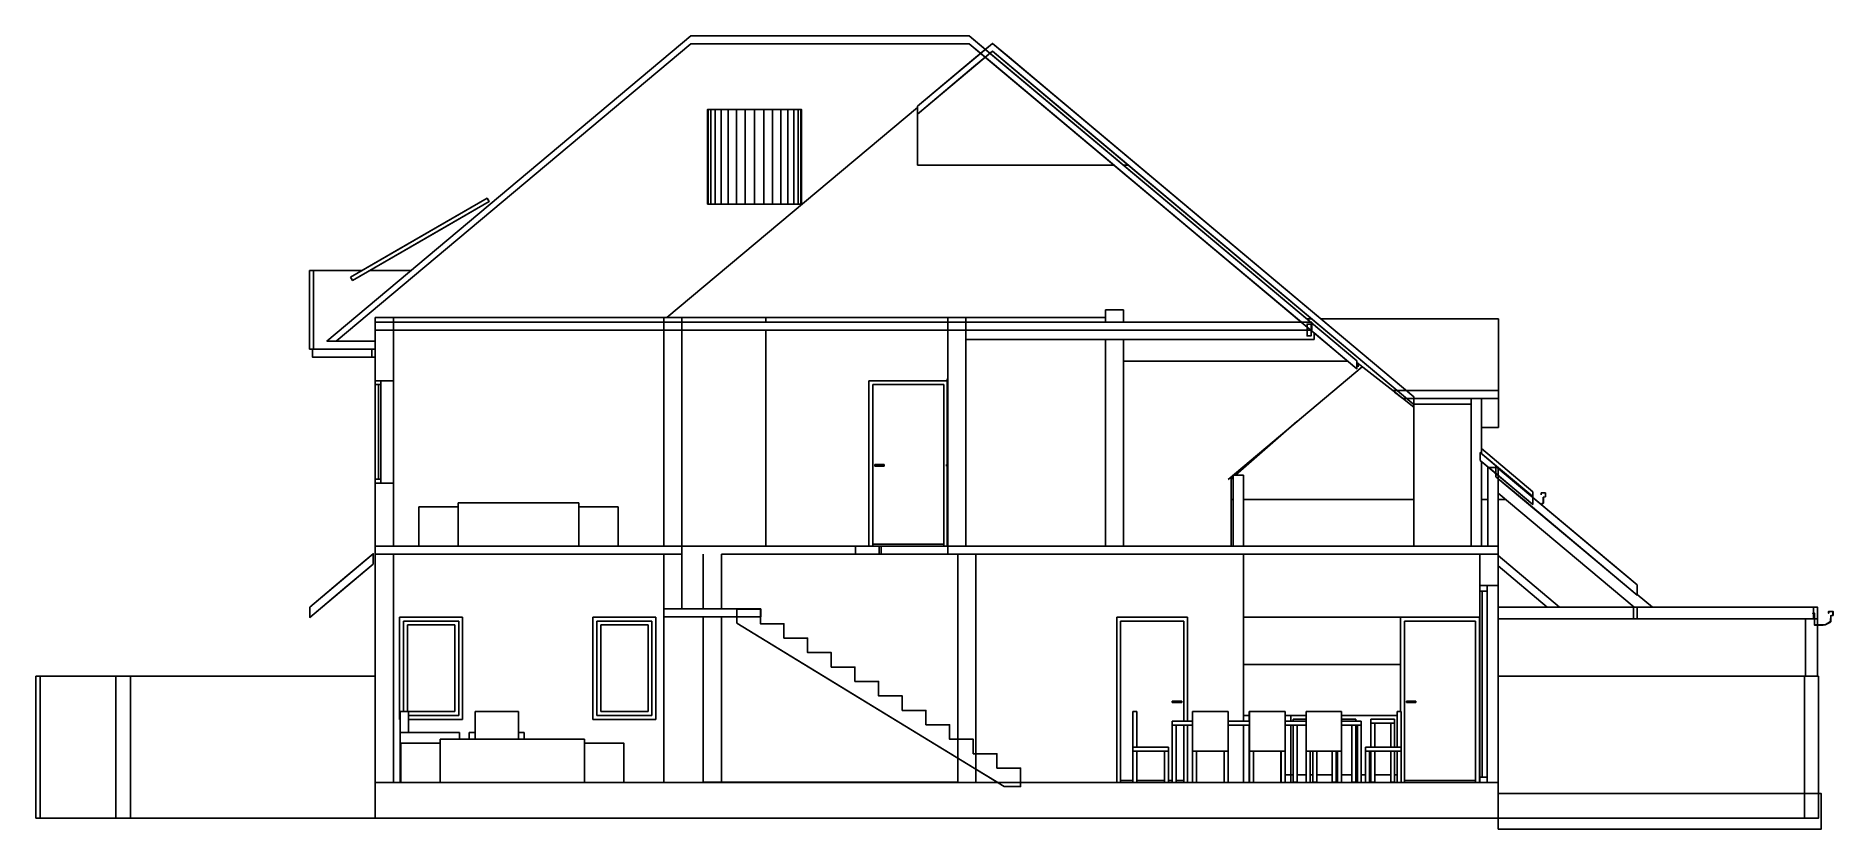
# Model space of a CAD drawing. Header units: metres. Extents: x 8 to 464, y -215 to -13.
import ezdxf

# ---------------------------------------------------------------- set-up
doc = ezdxf.new("R2010")
doc.units = ezdxf.units.M

msp = doc.modelspace()

# ---------------------------------------------------------------- linework, layer by layer
for p, q in [((174.21, -13.24), (81.9, -90.7)), ((174.21, -13.24), (244.85, -13.24)), ((244.85, -13.24), (343.12, -95.7)), ((84.28, -90.7), (174.21, -15.24)), ((244.85, -15.24), (174.21, -15.24)), ((231.69, -31.09), (250.7, -15.14)), ((250.7, -17.14), (231.69, -33.09)), ((343.12, -97.7), (244.85, -15.24)), ((250.7, -15.14), (357.56, -104.81)), ((357.56, -106.81), (250.7, -17.14)), ((285.14, -46.03), (250.7, -17.14)), ((248.9, -18.64), (248.9, -18.64)), ((168.14, -84.74), (231.69, -31.41)), ((178.46, -31.9), (202.28, -31.9)), ((178.46, -55.9), (178.46, -31.9)), ((178.6, -31.9), (178.46, -31.9)), ((179.29, -31.9), (178.6, -31.9)), ((178.6, -55.9), (178.6, -31.9)), ((180.4, -31.9), (179.29, -31.9)), ((179.29, -55.9), (179.29, -31.9)), ((181.89, -31.9), (180.4, -31.9)), ((180.4, -55.9), (180.4, -31.9)), ((183.71, -31.9), (181.89, -31.9)), ((181.89, -55.9), (181.89, -31.9)), ((185.78, -31.9), (183.71, -31.9)), ((183.71, -55.9), (183.71, -31.9)), ((188.03, -31.9), (185.78, -31.9)), ((185.78, -55.9), (185.78, -31.9)), ((190.37, -31.9), (188.03, -31.9)), ((188.03, -55.9), (188.03, -31.9)), ((192.71, -31.9), (190.37, -31.9)), ((190.37, -55.9), (190.37, -31.9)), ((194.97, -31.9), (192.71, -31.9)), ((192.71, -55.9), (192.71, -31.9)), ((197.04, -31.9), (194.97, -31.9)), ((194.97, -55.9), (194.97, -31.9)), ((198.86, -31.9), (197.04, -31.9)), ((197.04, -55.9), (197.04, -31.9)), ((200.35, -31.9), (198.86, -31.9)), ((198.86, -55.9), (198.86, -31.9)), ((201.46, -31.9), (200.35, -31.9)), ((200.35, -55.9), (200.35, -31.9)), ((202.14, -31.9), (201.46, -31.9)), ((201.46, -55.9), (201.46, -31.9)), ((202.28, -31.9), (202.14, -31.9)), ((202.14, -55.9), (202.14, -31.9)), ((202.28, -31.9), (202.28, -55.9)), ((231.69, -31.09), (231.69, -33.09)), ((231.69, -33.09), (231.69, -33.09)), ((231.7, -46.03), (231.69, -33.09)), ((231.7, -46.03), (281.55, -46.03)), ((281.55, -46.03), (329.07, -85.91)), ((283.93, -46.03), (285.14, -46.03)), ((122.56, -54.43), (87.92, -74.43)), ((122.56, -54.43), (87.92, -74.43)), ((87.92, -74.43), (122.56, -54.43)), ((122.56, -54.43), (123.06, -55.3)), ((122.56, -54.43), (123.06, -55.3)), ((122.56, -54.43), (122.56, -54.43)), ((122.56, -54.43), (122.56, -54.43)), ((122.56, -54.43), (122.56, -54.43)), ((122.56, -54.43), (122.56, -54.43)), ((122.56, -54.43), (123.06, -55.3)), ((122.56, -54.43), (122.56, -54.43)), ((122.56, -54.43), (122.56, -54.43)), ((122.56, -54.43), (123.06, -55.3)), ((122.56, -54.43), (123.06, -55.3)), ((122.56, -54.43), (122.56, -54.43)), ((88.42, -75.3), (123.06, -55.3)), ((123.06, -55.3), (88.42, -75.3)), ((88.42, -75.3), (123.06, -55.3)), ((88.42, -75.3), (123.06, -55.3)), ((123.06, -55.3), (88.42, -75.3)), ((123.06, -55.3), (88.42, -75.3)), ((123.06, -55.3), (123.06, -55.3)), ((123.06, -55.3), (123.06, -55.3)), ((123.06, -55.3), (123.06, -55.3)), ((123.06, -55.3), (123.06, -55.3)), ((123.06, -55.3), (123.06, -55.3)), ((123.06, -55.3), (123.06, -55.3)), ((202.28, -55.9), (178.46, -55.9)), ((178.6, -55.9), (178.46, -55.9)), ((179.29, -55.9), (178.6, -55.9)), ((180.4, -55.9), (179.29, -55.9)), ((181.89, -55.9), (180.4, -55.9)), ((183.71, -55.9), (181.89, -55.9)), ((185.78, -55.9), (183.71, -55.9)), ((188.03, -55.9), (185.78, -55.9)), ((190.37, -55.9), (188.03, -55.9)), ((192.71, -55.9), (190.37, -55.9)), ((194.97, -55.9), (192.71, -55.9)), ((197.04, -55.9), (194.97, -55.9)), ((198.86, -55.9), (197.04, -55.9)), ((200.35, -55.9), (198.86, -55.9)), ((201.46, -55.9), (200.35, -55.9)), ((202.14, -55.9), (201.46, -55.9)), ((202.28, -55.9), (202.14, -55.9)), ((77.5, -92.74), (77.5, -72.74)), ((77.5, -72.74), (77.5, -92.74)), ((77.5, -72.74), (77.5, -72.74)), ((77.5, -72.74), (78.5, -72.74)), ((77.5, -72.74), (78.5, -72.74)), ((77.5, -91.46), (77.5, -72.74)), ((77.5, -72.74), (78.43, -72.74)), ((78.43, -72.74), (78.5, -72.74)), ((78.5, -72.74), (78.5, -92.74)), ((78.5, -72.74), (78.5, -72.74)), ((90.85, -72.74), (78.5, -72.74)), ((78.5, -72.74), (78.5, -74.02)), ((103.3, -72.74), (92.85, -72.74)), ((78.5, -74.02), (78.5, -92.74)), ((87.92, -74.43), (88.42, -75.3)), ((87.92, -74.43), (88.42, -75.3)), ((88.42, -75.3), (87.92, -74.43)), ((87.92, -74.43), (87.92, -74.43)), ((88.42, -75.3), (88.42, -75.3)), ((88.42, -75.3), (88.42, -75.3)), ((88.42, -75.3), (88.42, -75.3)), ((88.42, -75.3), (88.42, -75.3)), ((88.42, -75.3), (88.42, -75.3)), ((88.42, -75.3), (88.42, -75.3)), ((88.42, -75.3), (88.42, -75.3)), ((94.17, -100.74), (94.17, -84.74)), ((94.17, -84.74), (98.77, -84.74)), ((331.7, -85.91), (94.17, -85.91)), ((94.17, -87.91), (94.17, -85.91)), ((98.77, -100.74), (98.77, -84.74)), ((167.37, -84.74), (98.77, -84.74)), ((167.37, -84.74), (171.97, -84.74)), ((167.37, -142.74), (167.37, -84.74)), ((167.37, -85.38), (167.37, -85.38)), ((171.97, -142.74), (171.97, -84.74)), ((193.23, -84.74), (171.97, -84.74)), ((193.23, -85.91), (193.23, -84.74)), ((193.23, -84.74), (239.37, -84.74)), ((239.37, -84.74), (243.97, -84.74)), ((239.37, -142.74), (239.37, -84.74)), ((239.37, -84.74), (239.37, -84.74)), ((239.37, -85.91), (239.37, -84.74)), ((279.36, -84.74), (243.97, -84.74)), ((243.97, -142.74), (243.97, -84.74)), ((279.36, -84.74), (279.36, -82.74)), ((279.36, -82.74), (283.96, -82.74)), ((279.36, -85.91), (279.36, -84.74)), ((283.96, -85.91), (283.96, -82.74)), ((330.41, -85.03), (331.61, -85.03)), ((331.53, -86.37), (330.53, -86.37)), ((330.53, -86.37), (330.53, -89.37)), ((331.53, -89.37), (331.53, -86.37)), ((331.7, -85.91), (331.7, -87.91)), ((333.99, -85.03), (379.05, -85.03)), ((379.05, -85.03), (379.05, -103.26)), ((81.9, -90.7), (84.28, -90.7)), ((84.28, -90.7), (84.28, -90.7)), ((94.17, -90.7), (84.28, -90.7)), ((331.7, -87.91), (94.17, -87.91)), ((193.23, -142.74), (193.23, -87.91)), ((239.37, -100.24), (239.37, -87.91)), ((332.29, -90.31), (243.97, -90.31)), ((279.36, -142.74), (279.36, -90.31)), ((283.96, -142.74), (283.96, -90.31)), ((330.53, -89.37), (331.53, -89.37)), ((332.29, -88.61), (340.12, -95.19)), ((332.29, -90.31), (332.29, -88.61)), ((332.29, -90.31), (332.29, -90.31)), ((77.5, -92.74), (77.5, -91.46)), ((78.5, -92.74), (77.5, -92.74)), ((77.5, -92.74), (77.5, -92.74)), ((77.5, -92.74), (78.26, -92.74)), ((77.5, -92.74), (77.53, -92.74)), ((77.53, -92.74), (78, -92.74)), ((78, -92.74), (78.03, -92.74)), ((78.03, -92.74), (78.5, -92.74)), ((78.26, -92.74), (78.26, -94.74)), ((78.26, -92.74), (93.28, -92.74)), ((78.26, -94.74), (93.28, -94.74)), ((93.28, -94.74), (93.28, -92.74)), ((93.28, -92.74), (94.17, -92.74)), ((93.28, -94.74), (94.17, -94.74)), ((93.28, -94.74), (93.28, -94.74)), ((337.73, -93.18), (337.73, -93.18)), ((343.12, -95.7), (343.12, -97.7)), ((239.27, -100.24), (239.27, -142.74)), ((239.27, -100.24), (239.37, -100.24)), ((239.37, -100.24), (239.37, -100.24)), ((340.84, -95.79), (283.96, -95.79)), ((310.47, -125.82), (344.53, -97.24)), ((352.24, -103.26), (343.12, -96.14)), ((343.47, -96.42), (343.47, -97.26)), ((94.17, -126.74), (94.17, -100.74)), ((94.17, -101.74), (94.17, -100.74)), ((94.17, -100.74), (95.57, -100.74)), ((94.17, -100.74), (94.17, -126.74)), ((94.17, -100.74), (98.77, -100.74)), ((94.17, -100.74), (94.17, -100.74)), ((94.17, -100.74), (94.17, -100.76)), ((95.54, -100.74), (94.17, -100.74)), ((94.17, -100.76), (94.17, -101.38)), ((94.17, -116.79), (94.17, -101.38)), ((94.97, -101.74), (94.17, -101.74)), ((94.17, -101.74), (95.57, -101.74)), ((94.97, -101.74), (94.97, -125.74)), ((95.57, -100.74), (95.54, -100.74)), ((95.57, -100.74), (95.57, -126.74)), ((95.57, -126.74), (95.57, -100.74)), ((95.57, -100.76), (95.57, -100.74)), ((95.57, -101.38), (95.57, -100.76)), ((95.57, -116.79), (95.57, -101.38)), ((95.57, -101.74), (95.57, -125.74)), ((95.57, -101.74), (95.57, -101.74)), ((98.77, -100.74), (98.77, -126.74)), ((98.77, -100.74), (98.77, -100.74)), ((239.27, -100.74), (219.37, -100.74)), ((219.37, -100.74), (219.37, -142.74)), ((220.37, -101.74), (220.37, -142.74)), ((238.37, -101.74), (220.37, -101.74)), ((238.37, -142.74), (238.37, -101.74)), ((238.37, -101.74), (238.37, -101.74)), ((357.59, -107.43), (352.24, -103.26)), ((352.24, -103.26), (354.8, -105.26)), ((352.24, -103.26), (379.05, -103.26)), ((357.56, -106.81), (357.56, -104.81)), ((379.05, -103.26), (379.05, -105.26)), ((379.05, -105.26), (354.8, -105.26)), ((372.14, -106.74), (357.59, -106.74)), ((357.59, -142.74), (357.59, -106.74)), ((372.14, -142.74), (372.14, -105.26)), ((374.74, -119.22), (374.74, -105.26)), ((379.05, -105.26), (379.05, -112.63)), ((312.39, -124.74), (327.96, -111.14)), ((374.74, -112.63), (379.05, -112.63)), ((94.17, -116.79), (94.17, -126.1)), ((95.57, -126.1), (95.57, -116.79)), ((374.74, -117.99), (387.77, -128.93)), ((220.87, -122.04), (223.27, -122.04)), ((220.87, -122.44), (220.87, -122.04)), ((220.87, -122.44), (223.27, -122.44)), ((223.27, -122.44), (223.27, -122.04)), ((239.07, -122.04), (239.27, -122.04)), ((239.07, -122.44), (239.07, -122.04)), ((239.07, -122.44), (239.27, -122.44)), ((239.07, -122.44), (239.07, -122.44)), ((239.37, -122.04), (239.37, -122.04)), ((239.37, -122.44), (239.37, -122.44)), ((374.46, -118.99), (387.77, -130.16)), ((374.46, -118.99), (374.46, -120.99)), ((387.77, -132.16), (374.46, -120.99)), ((374.74, -142.74), (374.74, -121.22)), ((378.97, -122.74), (376.37, -122.74)), ((376.37, -142.74), (376.37, -122.74)), ((378.44, -125.1), (378.44, -122.49)), ((378.44, -122.49), (414.29, -152.57)), ((378.97, -122.74), (378.97, -142.74)), ((94.17, -126.74), (94.17, -125.74)), ((94.17, -125.74), (94.17, -125.74)), ((94.97, -125.74), (94.17, -125.74)), ((94.17, -125.74), (94.17, -125.74)), ((95.57, -125.74), (94.17, -125.74)), ((94.17, -125.74), (94.17, -125.74)), ((94.17, -126.1), (94.17, -126.72)), ((94.17, -126.72), (94.17, -126.74)), ((95.57, -126.74), (94.17, -126.74)), ((98.77, -126.74), (94.17, -126.74)), ((94.17, -142.74), (94.17, -126.74)), ((94.2, -126.74), (94.17, -126.74)), ((95.57, -126.74), (94.2, -126.74)), ((95.57, -125.74), (95.57, -125.74)), ((95.57, -125.74), (95.57, -125.74)), ((95.57, -125.74), (95.57, -125.74)), ((95.57, -126.72), (95.57, -126.1)), ((95.57, -126.74), (95.57, -126.72)), ((98.77, -126.74), (98.77, -126.74)), ((98.77, -142.74), (98.77, -126.74)), ((311.27, -125.72), (311.77, -125.28)), ((311.27, -142.74), (311.27, -125.49)), ((314.37, -124.74), (311.77, -124.74)), ((311.77, -142.74), (311.77, -124.74)), ((314.37, -142.74), (314.37, -124.74)), ((414.29, -155.18), (378.44, -125.1)), ((115.2, -131.74), (145.8, -131.74)), ((115.2, -142.74), (115.2, -131.74)), ((145.8, -142.74), (145.8, -131.74)), ((311.27, -130.93), (311.77, -130.93)), ((314.37, -130.93), (357.59, -130.93)), ((374.74, -130.93), (376.37, -130.93)), ((378.97, -129.25), (413.47, -158.2)), ((378.97, -130.93), (380.97, -130.93)), ((387.77, -128.93), (387.77, -130.32)), ((387.77, -130.16), (387.77, -132.16)), ((390.42, -131.78), (389.89, -132.1)), ((389.9, -129.18), (389.9, -129.67)), ((391.04, -129.18), (389.9, -129.18)), ((389.9, -129.67), (389.94, -129.67)), ((389.93, -132.13), (390.46, -131.81)), ((389.94, -129.67), (389.94, -129.22)), ((389.94, -129.22), (391, -129.22)), ((390.43, -130.31), (390.42, -131.78)), ((391, -130.18), (390.43, -130.31)), ((390.46, -131.81), (390.47, -130.34)), ((390.47, -130.34), (391.04, -130.21)), ((391, -129.22), (391, -130.18)), ((391.04, -130.21), (391.04, -129.18)), ((115.2, -132.74), (105.2, -132.74)), ((105.2, -142.74), (105.2, -132.74)), ((115.2, -142.74), (115.2, -132.74)), ((155.8, -132.74), (145.8, -132.74)), ((145.8, -142.74), (145.8, -132.74)), ((155.8, -142.74), (155.8, -132.74)), ((77.56, -158.19), (93.69, -144.66)), ((93.69, -144.66), (93.69, -147.27)), ((94.17, -142.74), (94.17, -144.74)), ((94.17, -142.74), (171.97, -142.74)), ((94.17, -142.74), (98.77, -142.74)), ((94.17, -144.74), (171.97, -144.74)), ((94.17, -144.74), (98.77, -144.74)), ((94.17, -202.74), (94.17, -144.74)), ((98.77, -202.74), (98.77, -144.74)), ((167.37, -142.74), (171.97, -142.74)), ((167.37, -142.74), (167.37, -142.74)), ((167.37, -142.74), (167.37, -142.74)), ((171.97, -144.74), (167.37, -144.74)), ((167.37, -158.66), (167.37, -144.74)), ((171.97, -144.74), (171.97, -142.74)), ((171.97, -142.74), (215.97, -142.74)), ((193.23, -142.74), (171.97, -142.74)), ((171.97, -158.66), (171.97, -144.74)), ((177.37, -158.66), (177.37, -144.74)), ((181.97, -158.66), (181.97, -144.74)), ((239.37, -144.74), (181.97, -144.74)), ((215.97, -142.74), (221.97, -142.74)), ((215.97, -142.74), (215.97, -144.74)), ((220.37, -142.24), (238.37, -142.24)), ((221.97, -142.74), (222.52, -142.74)), ((221.97, -142.74), (221.97, -142.74)), ((221.97, -142.74), (221.97, -142.74)), ((221.97, -144.74), (221.97, -142.74)), ((222.52, -142.74), (239.37, -142.74)), ((222.52, -144.74), (222.52, -142.74)), ((222.52, -144.74), (239.37, -144.74)), ((239.27, -142.74), (239.27, -142.74)), ((239.37, -142.74), (378.97, -142.74)), ((239.37, -142.74), (239.37, -144.74)), ((239.37, -142.74), (243.97, -142.74)), ((239.37, -142.74), (239.37, -142.74)), ((239.37, -144.74), (239.37, -144.74)), ((239.37, -144.74), (378.97, -144.74)), ((241.95, -202.74), (241.95, -144.74)), ((241.95, -202.66), (241.95, -144.74)), ((243.97, -142.74), (243.97, -142.74)), ((246.55, -202.74), (246.55, -144.74)), ((314.37, -187.14), (314.37, -144.74)), ((374.37, -144.74), (378.97, -144.74)), ((374.37, -152.74), (374.37, -144.74)), ((374.74, -142.74), (374.74, -142.74)), ((378.97, -142.74), (376.37, -142.74)), ((378.97, -144.74), (378.97, -142.74)), ((378.97, -152.74), (378.97, -144.74)), ((378.97, -145.11), (394.56, -158.19)), ((93.69, -147.27), (77.56, -160.8)), ((378.97, -147.72), (391.46, -158.2)), ((314.37, -151.66), (314.37, -151.66)), ((314.37, -187.14), (314.37, -151.66)), ((374.37, -152.74), (378.97, -152.74)), ((374.37, -152.74), (374.37, -154.14)), ((374.37, -154.14), (374.37, -152.74)), ((374.37, -202.74), (374.37, -152.74)), ((374.37, -152.74), (376.17, -152.74)), ((374.37, -152.74), (374.37, -152.74)), ((374.37, -152.74), (374.37, -152.74)), ((374.37, -152.74), (374.37, -152.74)), ((374.37, -152.74), (374.37, -152.76)), ((376.15, -152.74), (374.37, -152.74)), ((374.37, -152.76), (374.37, -153.46)), ((374.37, -177.67), (374.37, -153.46)), ((374.97, -154.14), (374.37, -154.14)), ((374.37, -154.14), (376.17, -154.14)), ((374.97, -201.34), (374.97, -154.14)), ((376.17, -152.74), (376.15, -152.74)), ((376.17, -152.74), (376.17, -202.74)), ((376.17, -202.74), (376.17, -152.74)), ((376.17, -152.76), (376.17, -152.74)), ((376.17, -153.46), (376.17, -152.76)), ((376.17, -177.67), (376.17, -153.46)), ((376.17, -154.14), (376.17, -154.14)), ((376.17, -154.14), (376.17, -154.14)), ((376.17, -154.14), (376.17, -154.14)), ((376.17, -154.14), (376.17, -154.14)), ((376.17, -154.14), (376.17, -201.34)), ((378.97, -152.74), (378.97, -202.74)), ((378.97, -152.74), (378.97, -152.74)), ((414.29, -155.18), (414.29, -152.57)), ((414.29, -154.97), (418.13, -158.2)), ((77.56, -158.19), (77.56, -160.8)), ((167.37, -158.66), (191.97, -158.66)), ((167.37, -158.66), (167.37, -160.66)), ((167.37, -202.74), (167.37, -158.66)), ((167.37, -158.66), (171.97, -158.66)), ((185.85, -162.26), (185.85, -158.74)), ((191.85, -158.74), (185.85, -158.74)), ((191.85, -162.41), (191.85, -158.74)), ((191.97, -160.66), (191.97, -158.66)), ((378.97, -158.2), (378.97, -161.2)), ((378.97, -158.2), (414.29, -158.2)), ((394.56, -158.2), (394.56, -158.19)), ((414.29, -158.2), (413.29, -158.2)), ((413.29, -158.2), (413.29, -161.2)), ((418.13, -158.2), (413.47, -158.2)), ((459.95, -158.2), (414.29, -158.2)), ((414.29, -158.2), (414.29, -161.2)), ((414.29, -161.2), (414.29, -158.2)), ((459.95, -158.2), (458.95, -158.2)), ((458.95, -158.2), (458.95, -161.2)), ((459.95, -158.2), (459.95, -161.2)), ((459.95, -158.2), (459.95, -161.2)), ((459.95, -161.2), (459.95, -158.2)), ((462.8, -159.28), (463.93, -159.28)), ((462.8, -159.77), (462.8, -159.28)), ((462.84, -159.32), (462.84, -159.77)), ((463.89, -159.32), (462.84, -159.32)), ((463.89, -160.27), (463.89, -159.32)), ((463.93, -159.28), (463.93, -160.31)), ((98.77, -186.74), (98.77, -160.74)), ((98.77, -160.74), (98.77, -160.74)), ((98.77, -160.74), (98.77, -160.74)), ((98.77, -160.74), (98.77, -160.74)), ((116.35, -160.74), (100.35, -160.74)), ((100.35, -186.74), (100.35, -160.74)), ((100.35, -160.74), (116.35, -160.74)), ((100.35, -186.74), (100.35, -160.74)), ((115.35, -161.74), (101.35, -161.74)), ((101.35, -161.74), (101.35, -184.66)), ((114.35, -162.74), (102.35, -162.74)), ((102.35, -162.74), (102.35, -184.66)), ((114.35, -162.74), (114.35, -162.74)), ((114.35, -162.74), (114.35, -162.74)), ((114.35, -184.74), (114.35, -162.74)), ((115.35, -161.74), (115.35, -161.74)), ((115.35, -185.74), (115.35, -161.74)), ((116.35, -160.74), (116.35, -186.74)), ((116.35, -160.74), (116.35, -160.74)), ((116.35, -160.74), (116.35, -186.74)), ((165.37, -160.74), (149.37, -160.74)), ((149.37, -186.74), (149.37, -160.74)), ((149.37, -160.74), (165.37, -160.74)), ((149.37, -186.74), (149.37, -160.74)), ((164.37, -161.74), (150.37, -161.74)), ((150.37, -161.74), (150.37, -185.74)), ((163.37, -162.74), (151.37, -162.74)), ((151.37, -162.74), (151.37, -184.74)), ((163.37, -162.74), (163.37, -162.74)), ((163.37, -162.74), (163.37, -162.74)), ((163.37, -184.74), (163.37, -162.74)), ((164.37, -161.74), (164.37, -161.74)), ((164.37, -185.74), (164.37, -161.74)), ((165.37, -160.74), (165.37, -186.74)), ((165.37, -160.74), (165.37, -160.74)), ((165.37, -160.74), (165.37, -186.74)), ((167.37, -160.66), (191.97, -160.66)), ((181.97, -160.66), (177.37, -160.66)), ((177.37, -202.66), (177.37, -160.66)), ((181.97, -202.66), (181.97, -160.66)), ((185.85, -160.66), (185.85, -162.26)), ((253.73, -203.74), (185.85, -162.26)), ((185.85, -162.26), (185.85, -162.26)), ((191.85, -160.66), (191.85, -162.41)), ((191.85, -162.41), (191.85, -162.41)), ((191.85, -162.41), (197.85, -162.41)), ((197.85, -166.07), (197.85, -162.41)), ((197.85, -162.41), (197.85, -162.41)), ((300.23, -160.74), (282.23, -160.74)), ((282.23, -160.74), (282.23, -202.74)), ((283.23, -161.74), (283.23, -202.74)), ((299.23, -161.74), (283.23, -161.74)), ((299.23, -187.14), (299.23, -161.74)), ((300.23, -187.14), (300.23, -160.74)), ((314.37, -160.74), (314.37, -172.74)), ((314.37, -160.74), (354.24, -160.74)), ((374.24, -160.74), (354.24, -160.74)), ((354.24, -160.74), (354.24, -172.74)), ((355.24, -161.74), (355.24, -202.74)), ((373.24, -161.74), (355.24, -161.74)), ((373.24, -202.74), (373.24, -161.74)), ((373.24, -161.74), (373.24, -161.74)), ((374.24, -202.74), (374.24, -160.74)), ((378.97, -160.74), (378.97, -186.74)), ((378.97, -160.74), (378.97, -160.74)), ((378.97, -160.74), (378.97, -186.74)), ((378.97, -160.74), (378.97, -160.74)), ((378.97, -161.2), (413.29, -161.2)), ((413.29, -161.2), (414.29, -161.2)), ((414.29, -161.2), (459.95, -161.2)), ((456.95, -175.74), (456.95, -161.2)), ((458.8, -159.77), (459.24, -159.77)), ((458.8, -159.81), (458.8, -159.77)), ((459.2, -159.81), (458.8, -159.81)), ((458.95, -161.2), (459.95, -161.2)), ((459.2, -162.75), (459.2, -159.81)), ((461.95, -162.74), (459.2, -162.75)), ((459.24, -159.77), (459.24, -162.71)), ((459.24, -162.71), (461.94, -162.7)), ((459.95, -161.2), (459.95, -161.2)), ((459.95, -161.2), (459.95, -161.2)), ((459.95, -161.2), (459.95, -161.2)), ((459.95, -161.2), (459.95, -161.2)), ((459.95, -161.2), (459.95, -161.2)), ((459.95, -161.2), (459.95, -161.2)), ((459.95, -161.2), (459.95, -161.2)), ((459.95, -161.2), (459.95, -161.2)), ((459.95, -161.2), (459.95, -161.2)), ((459.95, -161.2), (459.95, -161.2)), ((459.95, -161.2), (459.95, -161.2)), ((459.95, -161.2), (459.95, -161.2)), ((459.95, -161.2), (459.95, -161.2)), ((459.95, -161.2), (459.95, -161.2)), ((459.95, -161.2), (459.95, -161.2)), ((459.95, -161.2), (459.95, -161.2)), ((459.95, -161.2), (459.95, -161.2)), ((459.95, -161.2), (459.95, -161.2)), ((459.95, -161.2), (459.95, -161.2)), ((459.95, -162.71), (459.95, -161.2)), ((459.95, -175.74), (459.95, -162.75)), ((461.94, -162.7), (463.32, -161.88)), ((463.36, -161.9), (461.95, -162.74)), ((462.84, -159.77), (462.8, -159.77)), ((463.32, -161.88), (463.33, -160.41)), ((463.33, -160.41), (463.89, -160.27)), ((463.37, -160.44), (463.36, -161.9)), ((463.93, -160.31), (463.37, -160.44)), ((197.85, -166.07), (197.85, -166.07)), ((197.85, -166.07), (203.85, -166.07)), ((203.85, -169.74), (203.85, -166.07)), ((203.85, -166.07), (203.85, -166.07)), ((203.85, -169.74), (203.85, -169.74)), ((203.85, -169.74), (209.85, -169.74)), ((209.85, -173.41), (209.85, -169.74)), ((209.85, -169.74), (209.85, -169.74)), ((314.37, -172.74), (354.24, -172.74)), ((354.24, -172.74), (354.24, -184.74)), ((9.18, -175.74), (8.12, -175.74)), ((8.12, -211.74), (8.12, -175.74)), ((28.34, -175.74), (9.18, -175.74)), ((9.18, -175.74), (9.18, -175.74)), ((9.18, -211.74), (9.18, -175.74)), ((32.08, -175.74), (28.34, -175.74)), ((28.34, -211.74), (28.34, -175.74)), ((32.08, -175.74), (32.08, -211.74)), ((94.17, -175.74), (32.08, -175.74)), ((209.85, -173.41), (209.85, -173.41)), ((209.85, -173.41), (215.85, -173.41)), ((215.85, -177.07), (215.85, -173.41)), ((215.85, -173.41), (215.85, -173.41)), ((215.85, -177.07), (215.85, -177.07)), ((215.85, -177.07), (221.85, -177.07)), ((221.85, -180.74), (221.85, -177.07)), ((221.85, -177.07), (221.85, -177.07)), ((374.37, -177.67), (374.37, -202.02)), ((376.17, -202.02), (376.17, -177.67)), ((456.67, -175.74), (378.97, -175.74)), ((460.27, -175.74), (456.67, -175.74)), ((456.67, -211.74), (456.67, -175.74)), ((460.27, -175.74), (460.27, -211.74)), ((221.85, -180.74), (221.85, -180.74)), ((221.85, -180.74), (227.85, -180.74)), ((227.85, -184.41), (227.85, -180.74)), ((227.85, -180.74), (227.85, -180.74)), ((298.73, -182.04), (296.33, -182.04)), ((296.33, -182.44), (296.33, -182.04)), ((298.73, -182.44), (298.73, -182.04)), ((355.74, -182.04), (358.14, -182.04)), ((355.74, -182.44), (355.74, -182.04)), ((358.14, -182.44), (358.14, -182.04)), ((98.77, -186.74), (98.77, -186.74)), ((98.77, -186.74), (98.77, -186.74)), ((98.77, -186.74), (98.77, -186.74)), ((98.77, -186.74), (98.77, -186.74)), ((98.77, -186.74), (98.77, -186.74)), ((100.52, -186.74), (100.35, -186.74)), ((100.52, -186.74), (100.35, -186.74)), ((100.52, -184.66), (102.62, -184.66)), ((100.52, -184.66), (100.52, -190.06)), ((102.62, -184.66), (102.62, -184.66)), ((102.62, -184.66), (102.62, -190.06)), ((114.35, -184.74), (102.62, -184.74)), ((115.35, -185.74), (102.62, -185.74)), ((116.35, -186.74), (102.62, -186.74)), ((116.35, -186.74), (102.62, -186.74)), ((114.35, -184.74), (114.35, -184.74)), ((114.35, -184.74), (114.35, -184.74)), ((115.35, -185.74), (115.35, -185.74)), ((116.35, -186.74), (116.35, -186.74)), ((130.49, -184.66), (119.49, -184.66)), ((119.49, -184.66), (119.49, -191.74)), ((130.49, -184.66), (130.49, -184.66)), ((130.49, -184.66), (130.49, -190.06)), ((165.37, -186.74), (149.37, -186.74)), ((165.37, -186.74), (149.37, -186.74)), ((164.37, -185.74), (150.37, -185.74)), ((163.37, -184.74), (151.37, -184.74)), ((163.37, -184.74), (163.37, -184.74)), ((163.37, -184.74), (163.37, -184.74)), ((164.37, -185.74), (164.37, -185.74)), ((165.37, -186.74), (165.37, -186.74)), ((227.85, -184.41), (233.85, -184.41)), ((227.85, -184.41), (227.85, -184.41)), ((233.85, -188.07), (233.85, -184.41)), ((233.85, -184.41), (233.85, -184.41)), ((286.35, -184.74), (287.35, -184.74)), ((286.35, -184.74), (286.35, -193.74)), ((287.35, -184.74), (287.35, -184.74)), ((287.35, -184.74), (287.35, -193.74)), ((298.73, -182.44), (296.33, -182.44)), ((301.48, -184.74), (310.48, -184.74)), ((301.48, -184.74), (301.48, -193.74)), ((301.48, -187.14), (301.48, -184.74)), ((301.48, -184.74), (301.48, -184.74)), ((310.48, -184.74), (310.48, -193.74)), ((314.37, -185.74), (314.37, -187.14)), ((315.83, -185.74), (314.37, -185.74)), ((315.83, -187.14), (315.83, -184.74)), ((315.83, -184.74), (315.93, -184.74)), ((315.93, -184.74), (324.93, -184.74)), ((315.93, -184.74), (315.93, -193.74)), ((324.93, -184.74), (324.93, -193.74)), ((326.37, -185.74), (324.93, -185.74)), ((326.37, -185.74), (326.37, -185.74)), ((326.37, -187.14), (326.37, -185.74)), ((330.28, -185.74), (326.37, -185.74)), ((326.37, -187.14), (326.37, -185.74)), ((330.28, -186.66), (327.01, -186.66)), ((327.01, -186.66), (327.01, -187.14)), ((330.28, -187.14), (330.28, -184.74)), ((330.28, -184.74), (330.28, -184.74)), ((330.28, -184.74), (339.28, -184.74)), ((330.28, -184.74), (330.28, -184.74)), ((330.28, -184.74), (330.28, -193.74)), ((339.28, -184.74), (339.28, -193.74)), ((353.38, -185.74), (339.28, -185.74)), ((342.87, -186.66), (339.28, -186.66)), ((342.87, -186.66), (342.87, -187.14)), ((352.73, -186.66), (346.73, -186.66)), ((346.73, -186.66), (346.73, -187.66)), ((352.73, -186.66), (352.73, -187.66)), ((354.38, -184.74), (353.38, -184.74)), ((353.38, -184.74), (353.38, -193.74)), ((354.38, -184.74), (354.38, -184.74)), ((354.38, -184.74), (354.38, -193.74)), ((354.38, -184.74), (354.38, -184.74)), ((355.74, -182.44), (358.14, -182.44)), ((378.97, -186.74), (378.97, -186.74)), ((378.97, -186.74), (378.97, -186.74)), ((115.52, -190.06), (100.52, -190.06)), ((100.52, -202.66), (100.52, -190.06)), ((115.52, -190.06), (115.52, -190.06)), ((115.52, -190.06), (115.52, -190.06)), ((115.52, -190.06), (115.52, -190.06)), ((115.52, -190.06), (115.52, -191.74)), ((119.49, -190.06), (117.99, -190.06)), ((117.99, -190.06), (117.99, -191.74)), ((119.49, -190.06), (119.49, -190.06)), ((119.49, -190.06), (119.49, -190.06)), ((119.49, -190.06), (119.49, -191.74)), ((131.99, -190.06), (130.49, -190.06)), ((130.49, -191.74), (130.49, -190.06)), ((131.99, -190.06), (131.99, -190.06)), ((131.99, -190.06), (131.99, -190.06)), ((131.99, -190.06), (131.99, -191.74)), ((131.99, -190.06), (131.99, -191.74)), ((233.85, -188.07), (233.85, -188.07)), ((233.85, -188.07), (239.85, -188.07)), ((239.85, -191.74), (239.85, -188.07)), ((239.85, -188.07), (239.85, -188.07)), ((296.28, -187.14), (296.28, -187.14)), ((296.28, -187.14), (296.28, -187.14)), ((301.48, -187.14), (296.28, -187.14)), ((296.28, -188.14), (296.28, -187.14)), ((296.28, -188.14), (296.28, -188.14)), ((296.28, -188.14), (296.28, -188.14)), ((296.28, -188.14), (296.28, -188.14)), ((297.28, -188.14), (296.28, -188.14)), ((296.28, -202.74), (296.28, -188.14)), ((296.28, -188.14), (296.28, -188.14)), ((296.28, -188.14), (296.28, -188.14)), ((301.48, -188.14), (296.28, -188.14)), ((297.28, -188.14), (297.28, -202.74)), ((299.23, -202.74), (299.23, -188.14)), ((300.23, -202.74), (300.23, -188.14)), ((301.48, -193.74), (301.48, -188.14)), ((315.93, -187.14), (310.48, -187.14)), ((315.93, -188.14), (310.48, -188.14)), ((314.37, -202.74), (314.37, -188.14)), ((314.37, -188.14), (314.37, -202.74)), ((314.37, -202.74), (314.37, -188.14)), ((315.83, -193.74), (315.83, -188.14)), ((330.28, -187.14), (324.93, -187.14)), ((330.28, -188.14), (324.93, -188.14)), ((326.37, -200.74), (326.37, -188.14)), ((326.37, -200.74), (326.37, -188.14)), ((327.01, -202.66), (327.01, -188.14)), ((328.01, -202.66), (328.01, -188.14)), ((330.28, -193.74), (330.28, -188.14)), ((344.28, -187.14), (339.28, -187.14)), ((344.28, -188.14), (339.28, -188.14)), ((341.87, -202.66), (341.87, -188.14)), ((342.87, -202.66), (342.87, -188.14)), ((343.28, -188.14), (343.28, -202.74)), ((343.28, -188.14), (344.28, -188.14)), ((344.28, -187.14), (344.28, -188.14)), ((344.28, -202.74), (344.28, -188.14)), ((344.28, -188.14), (344.28, -188.14)), ((346.73, -187.66), (346.73, -187.66)), ((346.73, -187.66), (347.73, -187.66)), ((346.73, -193.74), (346.73, -187.66)), ((352.73, -187.66), (346.73, -187.66)), ((347.73, -193.74), (347.73, -187.66)), ((352.73, -187.66), (351.73, -187.66)), ((351.73, -193.74), (351.73, -187.66)), ((352.73, -193.74), (352.73, -187.66)), ((110.66, -192.74), (100.66, -192.74)), ((100.66, -202.74), (100.66, -192.74)), ((147.26, -191.74), (110.66, -191.74)), ((110.66, -202.74), (110.66, -191.74)), ((110.66, -192.74), (110.66, -202.74)), ((147.26, -191.74), (147.26, -202.74)), ((157.26, -192.74), (147.26, -192.74)), ((147.26, -202.74), (147.26, -192.74)), ((157.26, -192.74), (157.26, -202.74)), ((239.85, -191.74), (239.85, -191.74)), ((239.85, -191.74), (245.85, -191.74)), ((241.95, -191.74), (241.95, -191.74)), ((245.85, -195.41), (245.85, -191.74)), ((245.85, -191.74), (245.85, -191.74)), ((245.85, -191.74), (245.85, -195.41)), ((245.85, -195.41), (245.85, -195.41)), ((245.85, -195.41), (251.85, -195.41)), ((251.85, -195.41), (245.85, -195.41)), ((251.85, -195.41), (251.85, -195.41)), ((251.85, -195.41), (251.85, -199.07)), ((251.85, -199.07), (251.85, -195.41)), ((295.35, -193.74), (286.35, -193.74)), ((286.35, -193.74), (286.35, -194.74)), ((286.35, -193.74), (286.35, -193.74)), ((287.35, -193.74), (286.35, -193.74)), ((286.35, -194.74), (286.35, -194.74)), ((286.35, -194.74), (295.35, -194.74)), ((286.35, -202.74), (286.35, -194.74)), ((286.35, -194.74), (286.35, -194.74)), ((287.35, -194.74), (286.35, -194.74)), ((286.35, -194.74), (286.35, -194.74)), ((287.35, -193.74), (287.35, -193.74)), ((287.35, -194.74), (287.35, -202.74)), ((294.35, -202.74), (294.35, -194.74)), ((294.35, -194.74), (295.35, -194.74)), ((295.35, -193.74), (295.35, -194.74)), ((295.35, -194.74), (295.35, -194.74)), ((295.35, -202.74), (295.35, -194.74)), ((301.48, -193.74), (301.48, -193.74)), ((301.48, -193.74), (301.48, -193.74)), ((301.48, -193.74), (301.48, -193.74)), ((301.48, -194.74), (301.48, -193.74)), ((301.48, -193.74), (301.48, -193.74)), ((301.48, -193.74), (301.48, -193.74)), ((301.48, -193.74), (301.48, -193.74)), ((301.48, -193.74), (301.48, -193.74)), ((301.48, -194.74), (301.48, -194.74)), ((301.48, -194.74), (301.48, -194.74)), ((301.48, -194.74), (301.48, -194.74)), ((301.48, -194.74), (301.48, -194.74)), ((302.48, -194.74), (301.48, -194.74)), ((301.48, -202.74), (301.48, -194.74)), ((301.48, -194.74), (301.48, -194.74)), ((301.48, -194.74), (301.48, -194.74)), ((301.48, -194.74), (310.48, -194.74)), ((301.48, -194.74), (301.48, -194.74)), ((301.48, -194.74), (301.48, -194.74)), ((301.48, -194.74), (301.48, -194.74)), ((301.48, -194.74), (301.48, -194.74)), ((301.48, -194.74), (301.48, -194.74)), ((301.48, -194.74), (301.48, -194.74)), ((302.48, -194.74), (302.48, -202.74)), ((309.48, -194.74), (309.48, -202.74)), ((309.48, -194.74), (310.48, -194.74)), ((310.48, -193.74), (310.48, -194.74)), ((310.48, -202.74), (310.48, -194.74)), ((310.48, -194.74), (310.48, -194.74)), ((310.48, -194.74), (310.48, -194.74)), ((315.83, -193.74), (315.83, -193.74)), ((315.83, -193.74), (315.83, -193.74)), ((315.83, -193.74), (315.83, -193.74)), ((315.83, -194.74), (315.83, -193.74)), ((315.83, -193.74), (315.93, -193.74)), ((315.83, -194.74), (315.83, -194.74)), ((315.83, -194.74), (315.83, -194.74)), ((315.93, -194.74), (315.83, -194.74)), ((315.83, -202.74), (315.83, -194.74)), ((315.83, -194.74), (315.83, -194.74)), ((315.83, -194.74), (315.83, -194.74)), ((315.83, -194.74), (315.83, -194.74)), ((315.83, -194.74), (315.83, -194.74)), ((315.83, -194.74), (315.83, -194.74)), ((315.83, -194.74), (315.93, -194.74)), ((315.83, -194.74), (315.83, -194.74)), ((315.93, -193.74), (315.93, -193.74)), ((315.93, -193.74), (315.93, -194.74)), ((315.93, -193.74), (315.93, -193.74)), ((315.93, -193.74), (315.93, -193.74)), ((315.93, -194.74), (315.93, -194.74)), ((324.93, -194.74), (315.93, -194.74)), ((315.93, -202.74), (315.93, -194.74)), ((315.93, -194.74), (315.93, -194.74)), ((316.93, -194.74), (315.93, -194.74)), ((315.93, -194.74), (315.93, -194.74)), ((315.93, -194.74), (315.93, -194.74)), ((316.93, -202.74), (316.93, -194.74)), ((323.83, -194.74), (323.83, -202.74)), ((323.93, -202.74), (323.93, -194.74)), ((324.93, -194.74), (323.93, -194.74)), ((324.93, -193.74), (324.93, -194.74)), ((324.93, -194.74), (324.93, -194.74)), ((324.93, -202.74), (324.93, -194.74)), ((330.28, -193.74), (330.28, -193.74)), ((330.28, -193.74), (330.28, -193.74)), ((330.28, -193.74), (330.28, -193.74)), ((330.28, -193.74), (330.28, -193.74)), ((330.28, -193.74), (330.28, -193.74)), ((330.28, -193.74), (330.28, -194.74)), ((330.28, -193.74), (330.28, -193.74)), ((330.28, -194.74), (330.28, -194.74)), ((330.28, -194.74), (330.28, -194.74)), ((330.28, -194.74), (330.28, -194.74)), ((330.28, -194.74), (330.28, -194.74)), ((330.28, -194.74), (330.28, -194.74)), ((330.28, -194.74), (330.28, -194.74)), ((330.28, -194.74), (330.28, -194.74)), ((339.28, -194.74), (330.28, -194.74)), ((330.28, -202.74), (330.28, -194.74)), ((330.28, -194.74), (330.28, -194.74)), ((331.28, -194.74), (330.28, -194.74)), ((330.28, -194.74), (330.28, -194.74)), ((330.28, -194.74), (330.28, -194.74)), ((331.28, -202.74), (331.28, -194.74)), ((332.01, -202.66), (332.01, -194.74)), ((333.01, -202.66), (333.01, -194.74)), ((336.87, -202.66), (336.87, -194.74)), ((337.87, -202.66), (337.87, -194.74)), ((338.28, -202.74), (338.28, -194.74)), ((339.28, -194.74), (338.28, -194.74)), ((339.28, -193.74), (339.28, -194.74)), ((339.28, -194.74), (339.28, -194.74)), ((339.28, -194.74), (339.28, -194.74)), ((339.28, -202.74), (339.28, -194.74)), ((345.38, -193.74), (345.38, -193.74)), ((345.38, -193.74), (354.38, -193.74)), ((345.38, -193.74), (345.38, -194.74)), ((345.38, -193.74), (345.38, -193.74)), ((345.38, -194.74), (345.38, -194.74)), ((354.38, -194.74), (345.38, -194.74)), ((345.38, -194.74), (345.38, -194.74)), ((345.38, -194.74), (345.38, -194.74)), ((345.38, -194.74), (345.38, -194.74)), ((345.38, -202.74), (345.38, -194.74)), ((345.38, -194.74), (345.38, -194.74)), ((346.38, -194.74), (345.38, -194.74)), ((345.38, -194.74), (345.38, -194.74)), ((346.38, -194.74), (346.38, -202.74)), ((346.73, -202.66), (346.73, -194.74)), ((347.73, -202.66), (347.73, -194.74)), ((351.73, -202.66), (351.73, -194.74)), ((352.73, -202.66), (352.73, -194.74)), ((353.38, -193.74), (353.38, -193.74)), ((353.38, -193.74), (354.38, -193.74)), ((353.38, -202.74), (353.38, -194.74)), ((353.38, -194.74), (354.38, -194.74)), ((354.38, -193.74), (354.38, -194.74)), ((354.38, -193.74), (354.38, -193.74)), ((354.38, -193.74), (354.38, -193.74)), ((354.38, -193.74), (354.38, -193.74)), ((354.38, -194.74), (354.38, -194.74)), ((354.38, -194.74), (354.38, -194.74)), ((354.38, -202.74), (354.38, -194.74)), ((241.95, -196.54), (241.95, -196.54)), ((246.55, -199.35), (252.1, -202.74)), ((251.85, -199.07), (251.85, -199.07)), ((257.85, -199.07), (251.85, -199.07)), ((257.85, -199.07), (251.85, -199.07)), ((257.85, -199.07), (257.85, -199.07)), ((257.85, -199.07), (257.85, -203.74)), ((257.85, -199.07), (257.85, -202.74)), ((94.17, -202.74), (378.97, -202.74)), ((94.17, -202.74), (94.17, -211.74)), ((94.17, -202.74), (98.77, -202.74)), ((100.52, -202.66), (100.52, -202.66)), ((100.52, -202.66), (100.52, -202.66)), ((100.66, -202.66), (100.52, -202.66)), ((110.66, -202.74), (100.66, -202.74)), ((110.66, -202.66), (110.66, -202.66)), ((147.26, -202.74), (110.66, -202.74)), ((157.26, -202.74), (147.26, -202.74)), ((167.37, -202.74), (167.37, -202.74)), ((177.37, -202.74), (177.37, -202.66)), ((177.37, -202.66), (181.97, -202.66)), ((181.97, -202.66), (241.95, -202.66)), ((188.63, -202.74), (188.63, -202.66)), ((193.23, -202.74), (193.23, -202.66)), ((221.71, -202.74), (221.71, -202.66)), ((222.95, -202.66), (222.95, -202.74)), ((240.95, -202.74), (240.95, -202.66)), ((241.71, -202.66), (241.71, -202.74)), ((241.95, -202.74), (241.95, -202.74)), ((246.55, -202.74), (246.55, -202.74)), ((253.73, -203.74), (257.85, -203.74)), ((283.23, -202.24), (286.35, -202.24)), ((286.35, -202.74), (286.35, -202.74)), ((287.35, -202.24), (294.35, -202.24)), ((287.35, -202.74), (287.35, -202.74)), ((294.35, -202.74), (294.35, -202.74)), ((295.35, -202.24), (296.28, -202.24)), ((295.35, -202.74), (295.35, -202.74)), ((296.28, -202.74), (296.28, -202.74)), ((297.28, -202.24), (299.23, -202.24)), ((297.28, -202.74), (297.28, -202.74)), ((301.48, -202.74), (301.48, -202.74)), ((301.48, -202.74), (301.48, -202.74)), ((301.48, -202.74), (301.48, -202.74)), ((302.48, -202.74), (302.48, -202.74)), ((302.48, -202.74), (302.48, -202.74)), ((309.48, -202.74), (309.48, -202.74)), ((309.48, -202.74), (309.48, -202.74)), ((309.48, -202.74), (309.48, -202.74)), ((310.48, -202.74), (310.48, -202.74)), ((310.48, -202.74), (310.48, -202.74)), ((315.83, -202.74), (315.83, -202.74)), ((315.93, -202.74), (315.93, -202.74)), ((316.93, -202.74), (316.93, -202.74)), ((323.83, -202.74), (323.83, -202.74)), ((323.93, -202.74), (323.93, -202.74)), ((324.93, -200.74), (326.37, -200.74)), ((324.93, -202.74), (324.93, -202.74)), ((326.37, -200.74), (326.37, -200.74)), ((326.37, -200.74), (326.37, -200.74)), ((326.37, -202.74), (326.37, -200.74)), ((327.01, -200.74), (326.37, -200.74)), ((326.37, -202.74), (326.37, -202.74)), ((327.01, -202.66), (327.01, -202.66)), ((327.01, -202.66), (328.01, -202.66)), ((330.28, -200.74), (328.01, -200.74)), ((330.28, -202.74), (330.28, -202.74)), ((330.28, -202.74), (330.28, -202.74)), ((330.28, -202.74), (330.28, -202.74)), ((332.01, -200.74), (331.28, -200.74)), ((331.28, -202.74), (331.28, -202.74)), ((331.28, -202.74), (331.28, -202.74)), ((332.01, -202.66), (332.01, -202.66)), ((333.01, -202.66), (332.01, -202.66)), ((336.87, -200.74), (333.01, -200.74)), ((336.87, -202.66), (336.87, -202.66)), ((336.87, -202.66), (337.87, -202.66)), ((338.28, -200.74), (337.87, -200.74)), ((338.28, -202.74), (338.28, -202.74)), ((338.28, -202.74), (338.28, -202.74)), ((338.28, -202.74), (338.28, -202.74)), ((341.87, -200.74), (339.28, -200.74)), ((339.28, -202.74), (339.28, -202.74)), ((339.28, -202.74), (339.28, -202.74)), ((341.87, -202.66), (341.87, -202.66)), ((342.87, -202.66), (341.87, -202.66)), ((343.28, -200.74), (342.87, -200.74)), ((343.28, -202.74), (343.28, -202.74)), ((345.38, -200.74), (344.28, -200.74)), ((344.28, -202.74), (344.28, -202.74)), ((345.38, -202.74), (345.38, -202.74)), ((346.73, -200.74), (346.38, -200.74)), ((346.38, -202.74), (346.38, -202.74)), ((346.73, -202.66), (346.73, -202.66)), ((346.73, -202.66), (347.73, -202.66)), ((351.73, -200.74), (347.73, -200.74)), ((351.73, -202.66), (351.73, -202.66)), ((352.73, -202.66), (351.73, -202.66)), ((353.38, -200.74), (352.73, -200.74)), ((353.38, -202.74), (353.38, -202.74)), ((354.38, -202.74), (354.38, -202.74)), ((355.24, -202.24), (373.24, -202.24)), ((374.37, -201.34), (374.37, -202.74)), ((374.97, -201.34), (374.37, -201.34)), ((374.37, -201.34), (374.37, -201.34)), ((374.37, -202.74), (374.37, -201.34)), ((374.37, -201.34), (376.17, -201.34)), ((374.37, -202.02), (374.37, -202.72)), ((374.37, -202.72), (374.37, -202.74)), ((376.17, -202.74), (374.37, -202.74)), ((374.39, -202.74), (374.37, -202.74)), ((376.17, -202.74), (374.39, -202.74)), ((376.17, -201.34), (376.17, -201.34)), ((376.17, -201.34), (376.17, -201.34)), ((376.17, -201.34), (376.17, -201.34)), ((376.17, -201.34), (376.17, -201.34)), ((376.17, -201.34), (376.17, -201.34)), ((376.17, -201.34), (376.17, -201.34)), ((376.17, -202.02), (376.17, -202.72)), ((376.17, -202.74), (376.17, -202.72)), ((378.97, -211.74), (378.97, -202.74)), ((460.92, -205.54), (378.97, -205.54)), ((378.97, -214.54), (378.97, -205.54)), ((460.92, -205.54), (460.92, -214.54)), ((9.18, -211.74), (8.12, -211.74)), ((28.34, -211.74), (9.18, -211.74)), ((378.97, -211.74), (9.18, -211.74)), ((32.08, -211.74), (28.34, -211.74)), ((28.34, -211.74), (215.65, -211.74)), ((94.17, -211.74), (378.97, -211.74)), ((215.65, -211.74), (459.95, -211.74)), ((267.17, -211.74), (311.77, -211.74)), ((267.17, -211.74), (267.17, -211.74)), ((311.77, -211.74), (311.77, -211.74)), ((460.27, -211.74), (456.67, -211.74)), ((460.92, -214.54), (378.97, -214.54))]:
    msp.add_line(p, q)
for points in [[(250.73, -18.17), (244.85, -13.24), (191.83, -13.24), (174.95, -13.24), (174.21, -13.24), (81.9, -90.7), (82.45, -90.7), (84.28, -90.7), (174.21, -15.24), (174.97, -15.24), (191.83, -15.24), (244.85, -15.24), (250.73, -20.17), (343.12, -97.7), (343.12, -96.51), (343.12, -95.7)], [(245.94, -19.13), (231.69, -31.09), (231.69, -32.03), (231.69, -33.09), (245.94, -21.13), (250.7, -17.14), (254.5, -20.33), (266.29, -30.22), (357.56, -106.81), (357.56, -104.81), (357.56, -104.81), (266.29, -28.22), (254.5, -18.33), (250.7, -15.14)], [(179.04, -55.9), (181.89, -55.9), (191.28, -55.9), (198.86, -55.9), (201.71, -55.9), (202.14, -55.9), (202.28, -55.9), (202.28, -46.57), (202.28, -31.9), (202.14, -31.9), (201.16, -31.9), (198.86, -31.9), (189.46, -31.9), (181.89, -31.9), (179.59, -31.9), (178.6, -31.9), (178.46, -31.9), (178.46, -41.23), (178.46, -55.9), (178.6, -55.9)], [(87.92, -74.43), (88.09, -74.72), (88.42, -75.3), (111.4, -62.03), (123.06, -55.3), (122.89, -55.01), (122.56, -54.43), (99.58, -67.7)], [(96.84, -84.74), (94.17, -84.74), (94.17, -100.61), (94.17, -100.74), (98.68, -100.74), (98.77, -100.74), (98.77, -100.61), (98.77, -84.74)], [(94.17, -85.91), (94.17, -86.94), (94.17, -87.91), (131.61, -87.91), (169.62, -87.91), (247.04, -87.91), (331.7, -87.91), (331.7, -87.12), (331.7, -85.91), (247.04, -85.91), (169.62, -85.91), (131.61, -85.91)], [(171.97, -84.74), (170.37, -84.74), (167.37, -84.74), (167.37, -95.7), (167.37, -119.43), (167.37, -124.48), (167.37, -142.74), (170.37, -142.74), (171.97, -142.74), (171.97, -124.48), (171.97, -119.43), (171.97, -95.7)], [(243.35, -84.74), (239.37, -84.74), (239.37, -90.39), (239.37, -94.53), (239.37, -117.05), (239.37, -142.74), (241.16, -142.74), (243.97, -142.74), (243.97, -117.05), (243.97, -94.53), (243.97, -90.39), (243.97, -84.74)], [(331.53, -88.2), (331.53, -86.37), (331.13, -86.37), (330.53, -86.37), (330.53, -87.55), (330.53, -89.37), (330.92, -89.37), (331.53, -89.37)], [(78.26, -94.31), (78.26, -94.74), (81.99, -94.74), (93.28, -94.74), (93.28, -93.24), (93.28, -92.74), (81.99, -92.74), (78.26, -92.74)], [(354.8, -105.26), (360.28, -105.26), (379.05, -105.26), (379.05, -103.83), (379.05, -103.26), (361.94, -103.26), (352.24, -103.26), (352.73, -103.64)], [(377.75, -121.74), (374.46, -118.99), (374.46, -120.99), (374.46, -120.99), (377.75, -123.74), (387.77, -132.16), (387.77, -131.15), (387.77, -130.16)], [(376.37, -142.74), (376.6, -142.74), (378.97, -142.74), (378.97, -141.02), (378.97, -122.74), (376.6, -122.74), (376.37, -122.74), (376.37, -124.46)], [(414.29, -155.18), (414.29, -153.08), (414.29, -152.57), (407.17, -146.6), (378.44, -122.49), (378.44, -123), (378.44, -125.1), (385.55, -131.07)], [(94.17, -126.74), (94.17, -126.87), (94.17, -142.74), (96.84, -142.74), (98.77, -142.74), (98.77, -126.87), (98.77, -126.74), (94.27, -126.74)], [(77.56, -158.19), (77.56, -159.28), (77.56, -160.8), (86.99, -152.89), (93.69, -147.27), (93.69, -145.75), (93.69, -144.66), (86.99, -150.28)], [(94.17, -143.89), (94.17, -144.74), (149.9, -144.74), (171.97, -144.74), (171.97, -143.52), (171.97, -142.74), (149.9, -142.74), (94.17, -142.74)], [(94.17, -144.74), (94.17, -156.75), (94.17, -160.74), (94.17, -168.24), (94.17, -182.06), (94.17, -190.73), (94.17, -202.74), (96.84, -202.74), (98.77, -202.74), (98.77, -190.73), (98.77, -182.06), (98.77, -168.24), (98.77, -160.74), (98.77, -156.75), (98.77, -144.74), (96.84, -144.74)], [(167.37, -144.74), (167.37, -148.79), (167.37, -158.66), (170.63, -158.66), (171.97, -158.66), (171.97, -148.79), (171.97, -144.74), (168.71, -144.74)], [(244.16, -142.74), (239.37, -142.74), (239.37, -142.86), (239.37, -144.74), (244.16, -144.74), (288.84, -144.74), (340.6, -144.74), (372.31, -144.74), (378.97, -144.74), (378.97, -142.91), (378.97, -142.74), (372.31, -142.74), (340.6, -142.74), (288.84, -142.74)], [(374.37, -144.74), (374.37, -146.76), (374.37, -152.74), (378.92, -152.74), (378.97, -152.74), (378.97, -146.76), (378.97, -144.74), (378.58, -144.74)], [(167.37, -160.66), (184.81, -160.66), (191.97, -160.66), (191.97, -159.24), (191.97, -158.66), (184.81, -158.66), (167.37, -158.66), (167.37, -160.08)], [(233.85, -187.23), (233.85, -184.41), (232.48, -184.41), (227.85, -184.41), (227.85, -183.57), (227.85, -180.74), (226.48, -180.74), (221.85, -180.74), (221.85, -179.9), (221.85, -177.07), (220.48, -177.07), (215.85, -177.07), (215.85, -176.23), (215.85, -173.41), (214.48, -173.41), (209.85, -173.41), (209.85, -172.57), (209.85, -169.74), (208.48, -169.74), (203.85, -169.74), (203.85, -168.9), (203.85, -166.07), (202.48, -166.07), (197.85, -166.07), (197.85, -165.23), (197.85, -162.41), (196.48, -162.41), (191.85, -162.41), (191.85, -161.57), (191.85, -158.74), (190.48, -158.74), (185.85, -158.74), (185.85, -159.55), (185.85, -162.26), (201.4, -171.76), (253.73, -203.74), (254.68, -203.74), (257.85, -203.74), (257.85, -203.51), (257.85, -202.74), (257.85, -201.9), (257.85, -199.07), (256.48, -199.07), (251.85, -199.07), (251.85, -198.23), (251.85, -195.41), (250.48, -195.41), (245.85, -195.41), (245.85, -194.57), (245.85, -191.74), (244.48, -191.74), (239.85, -191.74), (239.85, -190.9), (239.85, -188.07), (238.48, -188.07), (233.85, -188.07)], [(414.29, -160.61), (414.29, -158.2), (414.09, -158.2), (413.29, -158.2), (413.29, -158.79), (413.29, -161.2), (413.48, -161.2), (414.29, -161.2)], [(459.95, -159.93), (459.95, -158.2), (433.6, -158.2), (414.29, -158.2), (414.29, -159.93), (414.29, -161.2), (440.63, -161.2), (459.95, -161.2)], [(462.84, -159.77), (462.84, -159.41), (462.84, -159.32), (463.68, -159.32), (463.89, -159.32), (463.89, -160.08), (463.89, -160.27), (463.44, -160.38), (463.33, -160.41), (463.32, -161.59), (463.32, -161.88), (462.21, -162.54), (461.94, -162.7), (459.77, -162.71), (459.24, -162.71), (459.24, -160.35), (459.24, -159.77), (458.89, -159.77), (458.8, -159.77), (458.8, -159.8), (458.8, -159.81), (459.12, -159.81), (459.2, -159.81), (459.2, -162.17), (459.2, -162.75), (461.41, -162.75), (461.95, -162.74), (463.08, -162.07), (463.36, -161.9), (463.37, -160.73), (463.37, -160.44), (463.82, -160.33), (463.93, -160.31), (463.93, -159.48), (463.93, -159.28), (463.02, -159.28), (462.8, -159.28), (462.8, -159.67), (462.8, -159.77), (462.83, -159.77)], [(459.95, -160.61), (459.95, -158.2), (459.75, -158.2), (458.95, -158.2), (458.95, -158.79), (458.95, -161.2), (459.14, -161.2), (459.95, -161.2)], [(177.37, -163.91), (177.37, -202.66), (181.62, -202.66), (181.97, -202.66), (181.97, -163.91), (181.97, -160.66), (177.73, -160.66), (177.37, -160.66)], [(32.08, -175.74), (29.01, -175.74), (28.34, -175.74), (28.34, -205.33), (28.34, -211.74), (29.01, -211.74), (32.08, -211.74), (32.08, -205.12)], [(460.27, -175.74), (459.38, -175.74), (456.67, -175.74), (456.67, -184.57), (456.67, -211.74), (459.38, -211.74), (460.27, -211.74), (460.27, -184.52)], [(108.15, -192.74), (100.66, -192.74), (100.66, -195.25), (100.66, -202.74), (108.15, -202.74), (110.66, -202.74), (110.66, -200.24), (110.66, -192.74)], [(147.26, -191.74), (112.69, -191.74), (110.66, -191.74), (110.66, -192.35), (110.66, -202.74), (112.69, -202.74), (147.26, -202.74), (147.26, -202.13)], [(154.75, -192.74), (147.26, -192.74), (147.26, -195.25), (147.26, -202.74), (154.75, -202.74), (157.26, -202.74), (157.26, -200.24), (157.26, -192.74)], [(94.17, -207.92), (94.17, -211.74), (115.24, -211.74), (146.31, -211.74), (189.42, -211.74), (209.23, -211.74), (309.42, -211.74), (333.76, -211.74), (339.59, -211.74), (370.19, -211.74), (378.97, -211.74), (378.97, -203.52), (378.97, -202.74), (370.19, -202.74), (339.59, -202.74), (333.76, -202.74), (309.42, -202.74), (209.23, -202.74), (189.42, -202.74), (146.31, -202.74), (115.24, -202.74), (94.17, -202.74)], [(378.97, -214.54), (395.61, -214.54), (460.92, -214.54), (460.92, -211.31), (460.92, -205.54), (395.61, -205.54), (378.97, -205.54), (378.97, -207.37)]]:
    msp.add_lwpolyline(points, close=True)

doc.saveas('drawing.dxf')
